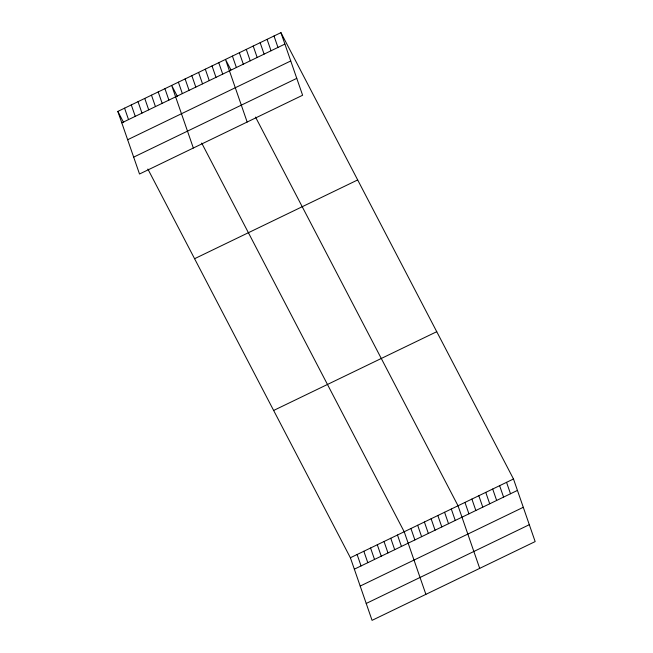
<?xml version="1.0" encoding="UTF-8"?>
<svg xmlns="http://www.w3.org/2000/svg" width="653" height="653" viewBox="0 0 653 653"><rect width="100%" height="100%" fill="white"/><g stroke="black" fill="none" stroke-linecap="round" stroke-linejoin="round"><path stroke-width="0.98" d="M280.937 32.65L302.617 95.248L139.513 174.016L117.842 111.418L280.937 32.65L513.487 478.984L535.158 541.582L372.063 620.35L350.383 557.752L147.872 169.054M121.801 122.846L284.896 44.078M127.645 139.734L290.74 60.966M133.669 157.128L296.772 78.36M194.578 258.71L357.681 179.942M273.648 410.459L436.743 331.691M350.383 557.752L513.487 478.984M354.342 569.179L517.437 490.411M360.187 586.067L523.29 507.299M366.211 603.462L529.314 524.694M230.909 69.838L225.489 59.431L247.161 122.029M255.511 117.067L458.031 505.765L479.702 568.363M177.502 96.636L171.666 85.429L193.337 148.019M201.695 143.064L404.207 531.762L425.887 594.352M117.842 111.418L123.678 122.625M506.548 482.33L510.507 493.758M499.618 485.677L503.577 497.104M492.689 489.024L496.647 500.451M485.759 492.378L489.709 503.798M478.82 495.725L482.779 507.152M471.89 499.072L475.849 510.499M464.96 502.418L468.919 513.846M451.305 509.014L455.255 520.441M444.571 512.262L448.529 523.69M274.007 35.997L277.966 47.424M437.845 515.511L441.803 526.938M267.077 39.343L271.036 50.771M431.119 518.76L435.078 530.187M260.147 42.69L264.098 54.117M424.393 522.008L428.344 533.436M253.209 46.045L257.168 57.472M417.659 525.257L421.618 536.684M246.279 49.391L250.238 60.819M410.933 528.514L414.892 539.941M239.349 52.738L243.308 64.165M232.419 56.085L236.378 67.512M397.481 535.011L401.44 546.439M390.755 538.26L394.706 549.687M218.755 62.68L222.714 74.107M384.021 541.508L387.98 552.936M212.029 65.929L215.988 77.356M377.295 544.757L381.254 556.185M205.303 69.177L209.262 80.605M370.569 548.006L374.528 559.433M198.577 72.426L202.528 83.853M363.843 551.254L367.794 562.682M191.843 75.675L195.802 87.102M357.109 554.503L361.068 565.931M185.117 78.923L189.076 90.351M178.391 82.18L182.35 93.608M164.94 88.677L168.89 100.105M158.206 91.926L162.164 103.354M151.48 95.175L155.438 106.602M144.754 98.423L148.713 109.851M138.028 101.672L141.979 113.1M131.294 104.921L135.253 116.348M124.568 108.169L128.527 119.597"/></g></svg>
